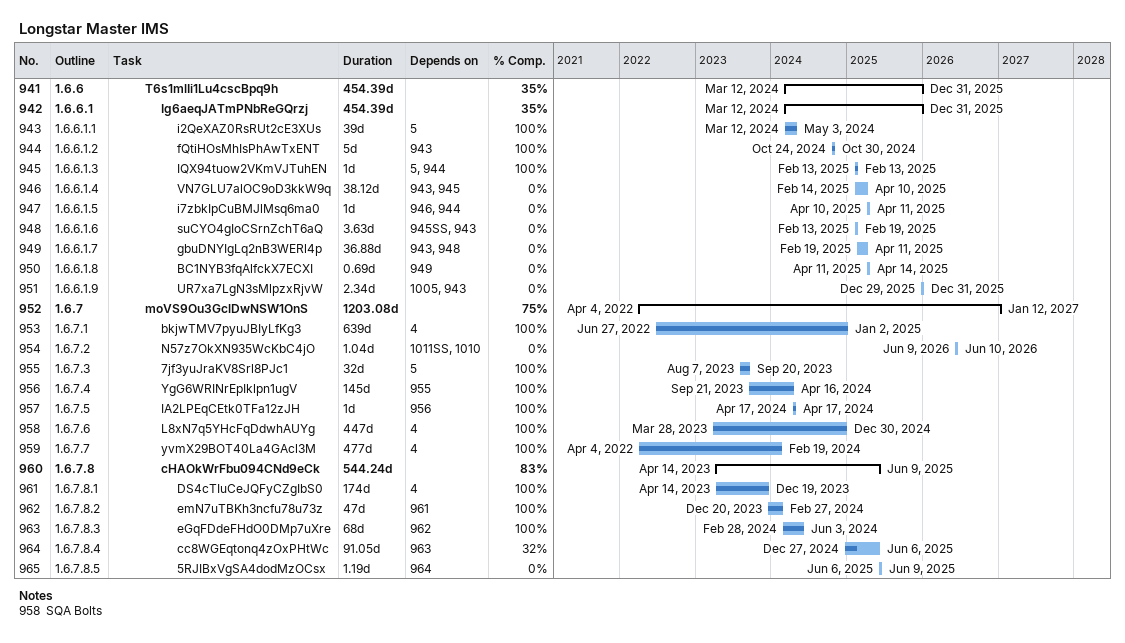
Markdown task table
Longstar Master IMS

| ID | WBS | Task | Duration | Start | Finish | Predecessors | % complete |
|---|---|---|---|---|---|---|---|
| 941 | 1.6.6 | **T6s1mlIi1Lu4cscBpq9h** | 454.39d | 2024-03-12 | 2025-12-31 |  | 35 |
| 942 | 1.6.6.1 | **Ig6aeqJATmPNbReGQrzj** | 454.39d | 2024-03-12 | 2025-12-31 |  | 35 |
| 943 | 1.6.6.1.1 | i2QeXAZ0RsRUt2cE3XUs | 39d | 2024-03-12 | 2024-05-03 | 5 | 100 |
| 944 | 1.6.6.1.2 | fQtiHOsMhIsPhAwTxENT | 5d | 2024-10-24 | 2024-10-30 | 943 | 100 |
| 945 | 1.6.6.1.3 | IQX94tuow2VKmVJTuhEN | 1d | 2025-02-13 | 2025-02-13 | 5, 944 | 100 |
| 946 | 1.6.6.1.4 | VN7GLU7alOC9oD3kkW9q | 38.12d | 2025-02-14 | 2025-04-10 | 943, 945 | 0 |
| 947 | 1.6.6.1.5 | i7zbkIpCuBMJlMsq6ma0 | 1d | 2025-04-10 | 2025-04-11 | 946, 944 | 0 |
| 948 | 1.6.6.1.6 | suCYO4gIoCSrnZchT6aQ | 3.63d | 2025-02-13 | 2025-02-19 | 945SS, 943 | 0 |
| 949 | 1.6.6.1.7 | gbuDNYIgLq2nB3WERl4p | 36.88d | 2025-02-19 | 2025-04-11 | 943, 948 | 0 |
| 950 | 1.6.6.1.8 | BC1NYB3fqAlfckX7ECXI | 0.69d | 2025-04-11 | 2025-04-14 | 949 | 0 |
| 951 | 1.6.6.1.9 | UR7xa7LgN3sMlpzxRjvW | 2.34d | 2025-12-29 | 2025-12-31 | 1005, 943 | 0 |
| 952 | 1.6.7 | **moVS9Ou3GclDwNSW1OnS** | 1203.08d | 2022-04-04 | 2027-01-12 |  | 75 |
| 953 | 1.6.7.1 | bkjwTMV7pyuJBIyLfKg3 | 639d | 2022-06-27 | 2025-01-02 | 4 | 100 |
| 954 | 1.6.7.2 | N57z7OkXN935WcKbC4jO | 1.04d | 2026-06-09 | 2026-06-10 | 1011SS, 1010 | 0 |
| 955 | 1.6.7.3 | 7jf3yuJraKV8Srl8PJc1 | 32d | 2023-08-07 | 2023-09-20 | 5 | 100 |
| 956 | 1.6.7.4 | YgG6WRINrEpIklpn1ugV | 145d | 2023-09-21 | 2024-04-16 | 955 | 100 |
| 957 | 1.6.7.5 | IA2LPEqCEtk0TFa12zJH | 1d | 2024-04-17 | 2024-04-17 | 956 | 100 |
| 958 | 1.6.7.6 | L8xN7q5YHcFqDdwhAUYg | 447d | 2023-03-28 | 2024-12-30 | 4 | 100 |
| 959 | 1.6.7.7 | yvmX29BOT40La4GAcl3M | 477d | 2022-04-04 | 2024-02-19 | 4 | 100 |
| 960 | 1.6.7.8 | **cHAOkWrFbu094CNd9eCk** | 544.24d | 2023-04-14 | 2025-06-09 |  | 83 |
| 961 | 1.6.7.8.1 | DS4cTIuCeJQFyCZgIbS0 | 174d | 2023-04-14 | 2023-12-19 | 4 | 100 |
| 962 | 1.6.7.8.2 | emN7uTBKh3ncfu78u73z | 47d | 2023-12-20 | 2024-02-27 | 961 | 100 |
| 963 | 1.6.7.8.3 | eGqFDdeFHdO0DMp7uXre | 68d | 2024-02-28 | 2024-06-03 | 962 | 100 |
| 964 | 1.6.7.8.4 | cc8WGEqtonq4zOxPHtWc | 91.05d | 2024-12-27 | 2025-06-06 | 963 | 32 |
| 965 | 1.6.7.8.5 | 5RJIBxVgSA4dodMzOCsx | 1.19d | 2025-06-06 | 2025-06-09 | 964 | 0 |

Notes
- 958: SQA Bolts
